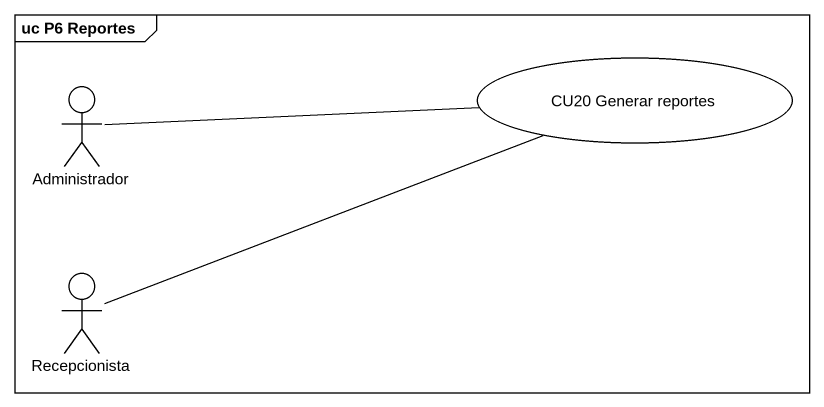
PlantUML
@startuml
mainframe uc P6 Reportes
actor Administrador
usecase "CU20 Generar reportes" as CU20_Generar_reportes
actor Recepcionista
Administrador -right- CU20_Generar_reportes
Recepcionista -right- CU20_Generar_reportes
@enduml
